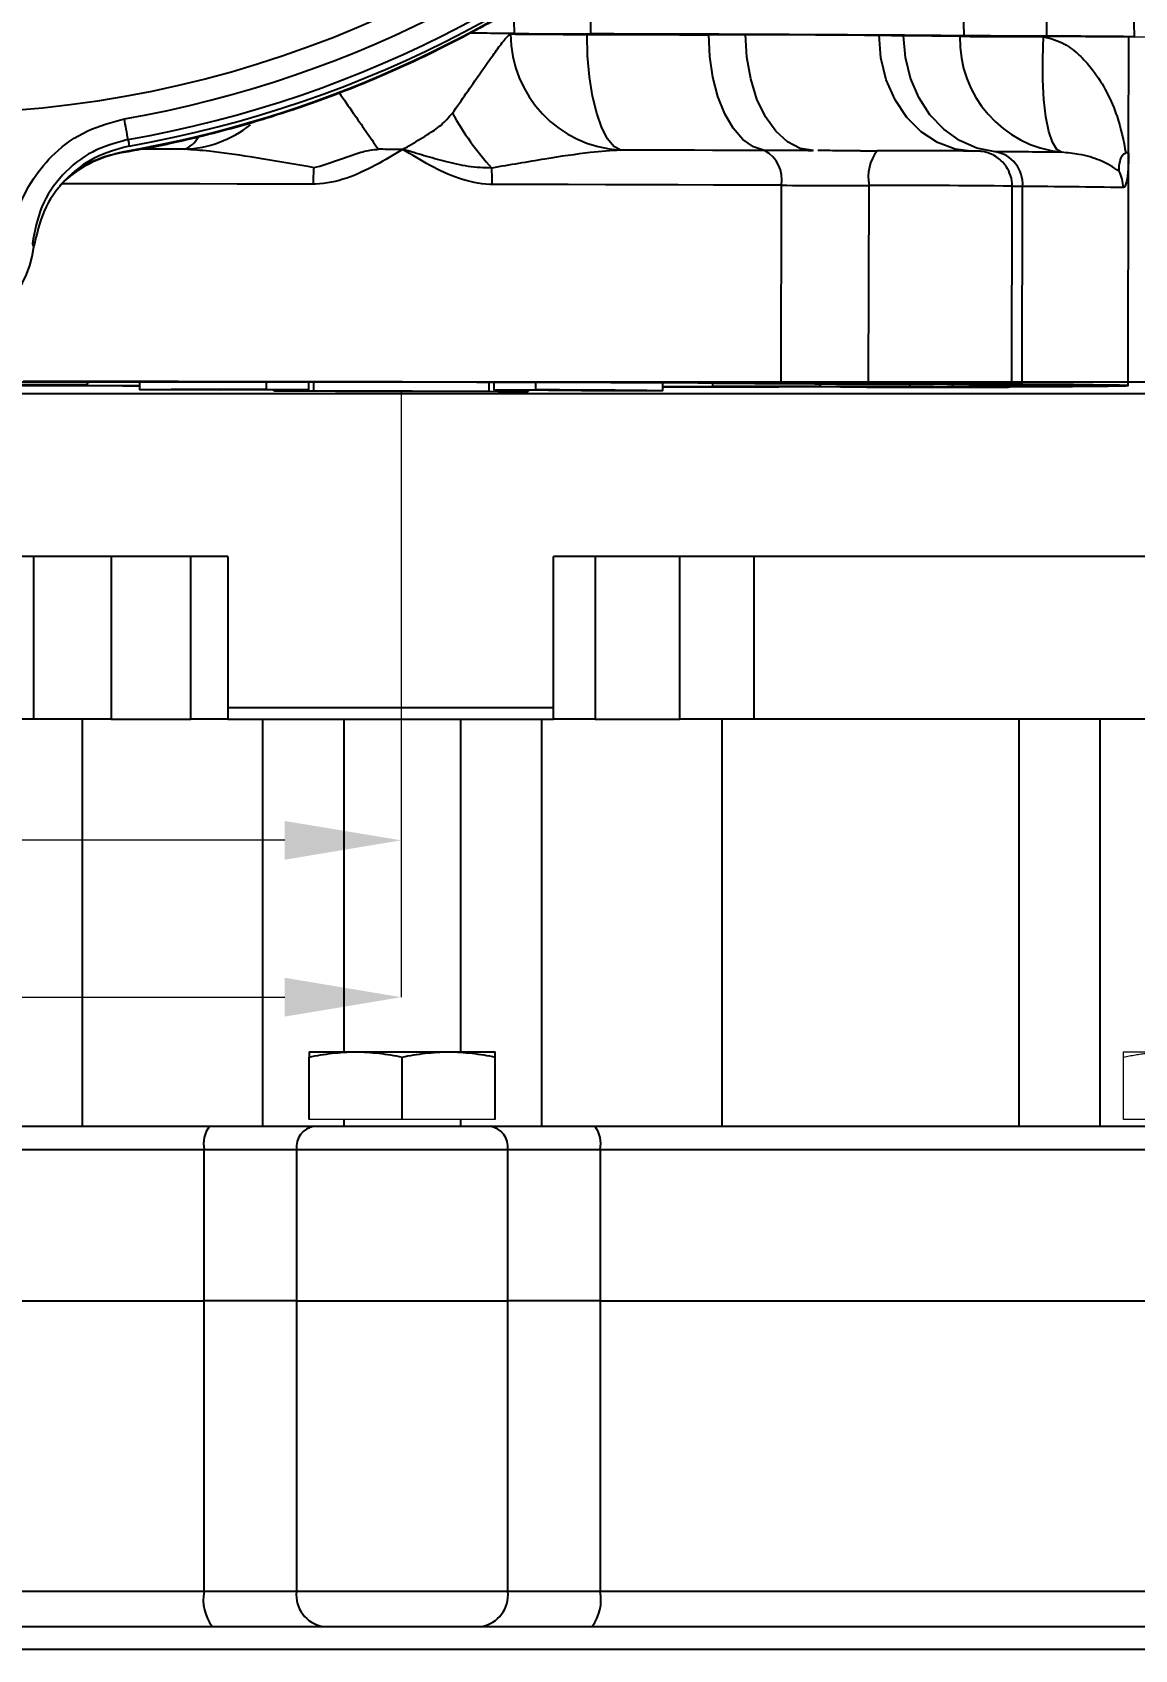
# Model space of a CAD drawing. Header units: millimetres. Extents: x 2104 to 4053, y 855 to 2233.
# Drawn here: x 2658.6 to 2753.4, y 1808.5 to 1947.5 of the extents above; entities that cross this region are included whole.
import ezdxf

# ---------------------------------------------------------------- set-up
doc = ezdxf.new("R2010")
doc.units = ezdxf.units.MM
doc.layers.add('标注', color=3, linetype='Continuous', lineweight=13)
doc.styles.add('SLDTEXTSTYLE1', font='txt.shx', dxfattribs={"width": 0.7, "bigfont": 'gbcbig.shx'})
doc.dimstyles.new('SLDDIMSTYLE12$0', dxfattribs={"dimtxt": 12, "dimasz": 10, "dimexe": 0, "dimexo": 0.0625, "dimgap": 0.875, "dimtad": 1, "dimdec": 1, "dimlfac": 1.8, "dimrnd": 1e-09, "dimzin": 12, "dimdsep": 46, "dimtxsty": 'SLDTEXTSTYLE1', "dimcen": 0.09, "dimdle": 8.16, "dimclrd": 3, "dimclre": 3, "dimadec": 0, "dimazin": 3, "dimtfac": 1, "dimtdec": 1, "dimtofl": 0, "dimtmove": 0, "dimatfit": 3, "dimfxl": 0, "dimfrac": 2, "dimtolj": 1, "dimlwd": 5, "dimlwe": 5, "dimarcsym": 0})

# ---------------------------------------------------------------- blocks, each defined once
blk = doc.blocks.new('*D58')
at = {"layer": 'Defpoints', "color": 0, "transparency": 16777216}
for p in [(2752.85, 1947.14), (2776.89, 1917.46), (2853.47, 1917.46)]:
    blk.add_point(p, dxfattribs=at)
at = {"layer": '标注', "color": 3, "lineweight": 5, "transparency": 16777216}
blk.add_line((2752.92, 1947.14), (2853.47, 1947.14), dxfattribs=at)
at = {"layer": '标注', "color": 3, "linetype": 'Continuous', "lineweight": 5, "transparency": 16777216}
for p, q in [((2853.47, 1937.14), (2853.47, 1927.46)), ((2776.95, 1917.46), (2853.47, 1917.46))]:
    blk.add_line(p, q, dxfattribs=at)
at = {"layer": '标注', "color": 3, "transparency": 16777216}
for points in [[(2851.8, 1937.14), (2855.14, 1937.14), (2853.47, 1947.14)], [(2851.8, 1927.46), (2855.14, 1927.46), (2853.47, 1917.46)]]:
    blk.add_solid(points, dxfattribs=at)
at = {"layer": '标注', "color": 0, "transparency": 16777216, "insert": (2847.6, 1932.3), "char_height": 10, "attachment_point": 5, "rotation": 90, "style": 'SLDTEXTSTYLE1'}
blk.add_mtext('\\A1;30', dxfattribs=at)
blk = doc.blocks.new('*D59')
at = {"layer": 'Defpoints', "color": 0, "transparency": 16777216}
for p in [(2449.16, 2012.18), (2690.3, 1916.69), (2690.3, 1864.56)]:
    blk.add_point(p, dxfattribs=at)
at = {"layer": '标注', "color": 3, "lineweight": 5, "transparency": 16777216}
blk.add_line((2449.16, 2012.12), (2449.16, 1864.56), dxfattribs=at)
at = {"layer": '标注', "color": 3, "linetype": 'Continuous', "lineweight": 5, "transparency": 16777216}
for p, q in [((2690.3, 1916.62), (2690.3, 1864.56)), ((2459.16, 1864.56), (2680.3, 1864.56))]:
    blk.add_line(p, q, dxfattribs=at)
at = {"layer": '标注', "color": 3, "transparency": 16777216}
for points in [[(2459.16, 1866.23), (2459.16, 1862.89), (2449.16, 1864.56)], [(2680.3, 1866.23), (2680.3, 1862.89), (2690.3, 1864.56)]]:
    blk.add_solid(points, dxfattribs=at)
at = {"layer": '标注', "color": 0, "transparency": 16777216, "insert": (2569.73, 1870.44), "char_height": 10, "attachment_point": 5, "style": 'SLDTEXTSTYLE1'}
blk.add_mtext('\\A1;245', dxfattribs=at)
blk = doc.blocks.new('*D74')
at = {"layer": 'Defpoints', "color": 0, "transparency": 16777216}
for p in [(2690.3, 1916.69), (2525.38, 1905.83), (2525.38, 1878.05)]:
    blk.add_point(p, dxfattribs=at)
at = {"layer": '标注', "color": 3, "lineweight": 5, "transparency": 16777216}
blk.add_line((2690.3, 1916.62), (2690.3, 1878.05), dxfattribs=at)
at = {"layer": '标注', "color": 3, "linetype": 'Continuous', "lineweight": 5, "transparency": 16777216}
for p, q in [((2525.38, 1905.76), (2525.38, 1878.05)), ((2680.3, 1878.05), (2535.38, 1878.05))]:
    blk.add_line(p, q, dxfattribs=at)
at = {"layer": '标注', "color": 3, "transparency": 16777216}
for points in [[(2535.38, 1879.71), (2535.38, 1876.38), (2525.38, 1878.05)], [(2680.3, 1879.71), (2680.3, 1876.38), (2690.3, 1878.05)]]:
    blk.add_solid(points, dxfattribs=at)
at = {"layer": '标注', "color": 0, "transparency": 16777216, "insert": (2607.84, 1883.92), "char_height": 10, "attachment_point": 5, "style": 'SLDTEXTSTYLE1'}
blk.add_mtext('\\A1;165', dxfattribs=at)

msp = doc.modelspace()

# ---------------------------------------------------------------- linework, layer by layer
at = {"color": 7, "linetype": 'Continuous', "lineweight": 25}
for p, q in [((2738.704, 1947.225), (2738.065, 1972.37)), ((2745.642, 1972.333), (2745.769, 1947.191)), ((2753.354, 1947.147), (2752.677, 1972.292)), ((2706.534, 1953.8), (2706.581, 1947.387)), ((2700.059, 1947.421), (2700.001, 1949.615)), ((2699.699, 1947.383), (2699.699, 1947.421)), ((2706.285, 1947.347), (2706.285, 1947.386)), ((2716.743, 1947.312), (2719.917, 1947.338)), ((2731.399, 1947.281), (2733.501, 1947.228)), ((2738.33, 1947.186), (2738.33, 1947.225)), ((2745.535, 1947.152), (2745.535, 1947.19)), ((2752.835, 1937.147), (2752.854, 1947.147)), ((2666.365, 1937.258), (2666.365, 1937.179)), ((2725.752, 1937.353), (2721.548, 1937.358)), ((2725.278, 1937.37), (2725.672, 1937.368)), ((2752.798, 1917.148), (2752.835, 1937.085)), ((2722.958, 1917.372), (2722.99, 1934.371)), ((2730.49, 1917.354), (2730.522, 1934.354)), ((2742.797, 1917.3), (2742.829, 1934.3)), ((2743.698, 1917.267), (2743.73, 1934.267)), ((2602.892, 1916.458), (2777.892, 1916.458)), ((2776.892, 1917.458), (2603.892, 1917.458)), ((2663.32, 1917.203), (2658.794, 1917.187)), ((2658.944, 1917.462), (2663.495, 1917.429)), ((2662.407, 1917.199), (2662.407, 1917.168)), ((2663.32, 1917.429), (2663.32, 1917.203)), ((2663.495, 1917.429), (2663.495, 1917.467)), ((2667.801, 1917.465), (2667.8, 1916.779)), ((2674.799, 1916.765), (2667.8, 1916.779)), ((2678.735, 1916.818), (2678.736, 1917.456)), ((2678.735, 1916.818), (2682.332, 1916.792)), ((2679.362, 1916.694), (2679.362, 1916.79)), ((2679.362, 1916.694), (2682.764, 1916.707)), ((2682.333, 1917.452), (2682.332, 1916.792)), ((2682.765, 1917.451), (2682.764, 1916.707)), ((2697.832, 1917.423), (2697.83, 1916.679)), ((2697.83, 1916.679), (2701.232, 1916.653)), ((2698.263, 1917.422), (2698.262, 1916.762)), ((2698.262, 1916.762), (2701.859, 1916.774)), ((2701.232, 1916.749), (2701.232, 1916.653)), ((2701.86, 1917.413), (2701.859, 1916.774)), ((2712.794, 1916.694), (2705.795, 1916.707)), ((2712.794, 1916.694), (2712.795, 1917.381)), ((2717.101, 1917.101), (2717.102, 1917.366)), ((2721.652, 1917.068), (2717.101, 1917.101)), ((2717.276, 1917.365), (2717.276, 1917.328)), ((2717.276, 1917.328), (2721.803, 1917.344)), ((2718.026, 1917.094), (2718.026, 1917.064)), ((2726.315, 1917.282), (2726.314, 1917.113)), ((2726.314, 1917.113), (2734.041, 1917.084)), ((2734.149, 1917.282), (2726.445, 1917.282)), ((2734.041, 1917.282), (2734.041, 1917.084)), ((2737.702, 1917.264), (2737.701, 1917.088)), ((2742.382, 1917.041), (2742.382, 1917.055)), ((2742.651, 1917.033), (2742.651, 1917.058)), ((2744.792, 1917.186), (2744.792, 1917.139)), ((2675.392, 1902.458), (2603.863, 1902.458)), ((2658.722, 1888.458), (2658.722, 1902.458)), ((2665.389, 1902.458), (2665.389, 1888.458)), ((2672.234, 1888.458), (2672.234, 1902.458)), ((2675.392, 1902.458), (2675.392, 1889.458)), ((2703.392, 1889.458), (2703.392, 1902.458)), ((2776.597, 1902.458), (2703.392, 1902.458)), ((2706.971, 1902.458), (2706.971, 1888.458)), ((2714.273, 1888.458), (2714.273, 1902.458)), ((2720.641, 1888.458), (2720.641, 1902.458)), ((2675.392, 1889.458), (2703.392, 1889.458)), ((2675.392, 1889.458), (2675.392, 1888.458)), ((2703.392, 1888.458), (2703.392, 1889.458)), ((2658.722, 1888.458), (2604.874, 1888.458)), ((2665.389, 1888.458), (2658.722, 1888.458)), ((2662.896, 1888.458), (2662.896, 1853.458)), ((2665.389, 1888.458), (2672.234, 1888.458)), ((2675.392, 1888.458), (2672.234, 1888.458)), ((2675.392, 1888.458), (2703.392, 1888.458)), ((2678.392, 1888.458), (2678.392, 1853.458)), ((2685.392, 1859.858), (2685.392, 1888.458)), ((2695.392, 1888.458), (2695.392, 1859.858)), ((2702.392, 1853.458), (2702.392, 1888.458)), ((2706.971, 1888.458), (2703.392, 1888.458)), ((2706.971, 1888.458), (2714.273, 1888.458)), ((2720.641, 1888.458), (2714.273, 1888.458)), ((2717.887, 1853.458), (2717.887, 1888.458)), ((2775.581, 1888.458), (2720.641, 1888.458)), ((2743.392, 1888.458), (2743.392, 1853.458)), ((2750.392, 1853.458), (2750.392, 1888.458)), ((2682.392, 1859.858), (2686.392, 1859.858)), ((2682.392, 1854.058), (2682.392, 1859.408)), ((2686.392, 1859.858), (2694.392, 1859.858)), ((2690.392, 1854.058), (2690.392, 1859.408)), ((2694.392, 1859.858), (2698.392, 1859.858)), ((2698.392, 1854.058), (2698.392, 1859.408)), ((2685.392, 1853.458), (2685.392, 1854.058)), ((2695.392, 1854.058), (2695.392, 1853.458)), ((2617.35, 1851.458), (2673.365, 1851.458)), ((2673.365, 1851.458), (2681.311, 1851.458)), ((2673.365, 1838.458), (2673.365, 1851.458)), ((2681.311, 1851.458), (2699.473, 1851.458)), ((2681.311, 1851.458), (2681.311, 1838.458)), ((2699.473, 1838.458), (2699.473, 1851.458)), ((2699.473, 1851.458), (2707.419, 1851.458)), ((2707.419, 1851.458), (2707.419, 1838.458)), ((2707.419, 1851.458), (2763.433, 1851.458)), ((2617.35, 1838.458), (2673.365, 1838.458)), ((2681.311, 1838.458), (2673.365, 1838.458)), ((2673.365, 1813.458), (2673.365, 1838.458)), ((2681.311, 1838.458), (2699.473, 1838.458)), ((2681.311, 1838.458), (2681.311, 1813.458)), ((2707.419, 1838.458), (2699.473, 1838.458)), ((2699.473, 1813.458), (2699.473, 1838.458)), ((2707.419, 1838.458), (2763.433, 1838.458)), ((2707.419, 1838.458), (2707.419, 1813.458)), ((2673.365, 1813.458), (2617.35, 1813.458)), ((2681.311, 1813.458), (2673.365, 1813.458)), ((2699.473, 1813.458), (2681.311, 1813.458)), ((2707.419, 1813.458), (2699.473, 1813.458)), ((2763.433, 1813.458), (2707.419, 1813.458)), ((2620.272, 1810.458), (2674.046, 1810.458)), ((2706.738, 1810.458), (2760.512, 1810.458)), ((2760.392, 1808.458), (2620.392, 1808.458))]:
    msp.add_line(p, q, dxfattribs=at)
at = {"color": 144, "linetype": 'Continuous', "lineweight": 18}
for p, q in [((2672.234, 1888.458), (2665.389, 1888.458)), ((2714.273, 1888.458), (2706.971, 1888.458)), ((2752.392, 1854.058), (2752.392, 1859.408)), ((2690.392, 1854.058), (2682.392, 1854.058)), ((2698.392, 1854.058), (2690.392, 1854.058)), ((2760.392, 1854.058), (2752.392, 1854.058))]:
    msp.add_line(p, q, dxfattribs=at)
at = {"color": 7, "linetype": 'Continuous', "lineweight": 25, "flags": 128}
for points in [[(2719.917, 1947.338), (2718.338, 1947.345), (2716.718, 1947.351), (2715.06, 1947.357), (2713.367, 1947.363), (2711.64, 1947.369), (2709.883, 1947.375), (2708.097, 1947.381), (2706.285, 1947.386)], [(2709.179, 1937.399), (2708.6, 1937.711), (2708.05, 1938.358), (2707.548, 1939.319), (2707.112, 1940.56), (2706.758, 1942.038), (2706.496, 1943.701), (2706.337, 1945.491), (2706.285, 1947.347)], [(2706.285, 1947.347), (2707.65, 1947.343), (2709, 1947.339), (2710.335, 1947.335), (2711.654, 1947.331), (2712.955, 1947.326), (2714.238, 1947.322), (2715.501, 1947.317), (2716.743, 1947.312)], [(2721.548, 1937.358), (2720.589, 1937.671), (2719.677, 1938.32), (2718.845, 1939.282), (2718.122, 1940.523), (2717.532, 1942.002), (2717.097, 1943.665), (2716.831, 1945.456), (2716.743, 1947.312)], [(2725.752, 1937.353), (2724.61, 1937.542), (2723.513, 1938.109), (2722.503, 1939.03), (2721.618, 1940.272), (2720.893, 1941.785), (2720.355, 1943.513), (2720.025, 1945.388), (2719.917, 1947.338)], [(2731.399, 1947.281), (2730.176, 1947.288), (2728.888, 1947.295), (2727.537, 1947.303), (2726.125, 1947.31), (2724.654, 1947.317), (2723.128, 1947.324), (2721.548, 1947.331), (2719.917, 1947.338)], [(2739.508, 1937.284), (2737.922, 1937.475), (2736.399, 1938.044), (2734.995, 1938.967), (2733.766, 1940.21), (2732.758, 1941.725), (2732.01, 1943.454), (2731.551, 1945.33), (2731.399, 1947.281)], [(2741.369, 1937.258), (2739.8, 1937.574), (2738.309, 1938.226), (2736.947, 1939.19), (2735.763, 1940.435), (2734.797, 1941.915), (2734.083, 1943.58), (2733.646, 1945.372), (2733.501, 1947.228)], [(2747.081, 1937.208), (2746.663, 1937.461), (2746.288, 1938.069), (2745.97, 1939.009), (2745.719, 1940.247), (2745.545, 1941.739), (2745.455, 1943.428), (2745.452, 1945.255), (2745.535, 1947.152)], [(2671.688, 1937.47), (2670.072, 1937.471), (2668.473, 1937.472), (2667.926, 1937.473)], [(2721.548, 1937.358), (2720.079, 1937.363), (2718.584, 1937.369), (2717.067, 1937.374), (2715.528, 1937.379), (2713.969, 1937.384), (2712.39, 1937.39), (2710.792, 1937.394), (2709.179, 1937.399)], [(2729.781, 1937.345), (2729.865, 1937.345), (2730.546, 1937.344), (2731.22, 1937.343)], [(2682.74, 1934.475), (2679.46, 1934.479), (2676.209, 1934.483), (2672.999, 1934.487), (2669.837, 1934.489), (2666.733, 1934.492), (2663.695, 1934.493), (2661.157, 1934.494)], [(2722.99, 1934.371), (2720.116, 1934.382), (2717.159, 1934.392), (2714.126, 1934.402), (2711.026, 1934.412), (2707.868, 1934.421), (2704.66, 1934.43), (2701.412, 1934.438), (2698.133, 1934.446)], [(2743.73, 1934.267), (2743.263, 1934.271), (2742.883, 1934.274), (2742.829, 1934.275)], [(2663.495, 1917.429), (2662.203, 1917.429), (2660.948, 1917.428), (2659.732, 1917.427), (2658.556, 1917.425), (2657.421, 1917.424), (2656.33, 1917.422), (2655.283, 1917.42), (2654.282, 1917.418)], [(2657.638, 1917.159), (2661.907, 1917.143), (2666.349, 1917.129), (2667.801, 1917.124)], [(2722.958, 1917.372), (2718.689, 1917.387), (2714.247, 1917.402), (2709.658, 1917.416), (2704.95, 1917.429), (2700.152, 1917.441), (2695.294, 1917.452), (2690.406, 1917.462), (2685.516, 1917.47), (2680.656, 1917.478), (2675.855, 1917.484), (2671.143, 1917.488), (2666.548, 1917.492), (2662.098, 1917.494), (2657.822, 1917.494)], [(2662.407, 1917.168), (2664.787, 1917.16), (2667.23, 1917.151), (2667.801, 1917.15)], [(2683.045, 1917.45), (2680.355, 1917.454), (2677.69, 1917.457), (2675.056, 1917.46), (2672.459, 1917.463), (2669.905, 1917.464), (2667.402, 1917.466), (2664.955, 1917.467), (2662.57, 1917.467)], [(2679.362, 1916.694), (2681.938, 1916.685), (2684.649, 1916.677), (2687.45, 1916.67), (2690.297, 1916.665), (2693.144, 1916.66), (2695.945, 1916.656), (2698.656, 1916.654), (2701.232, 1916.653)], [(2718.189, 1917.362), (2715.809, 1917.371), (2713.366, 1917.379), (2710.866, 1917.387), (2708.316, 1917.395), (2705.722, 1917.402), (2703.09, 1917.41), (2700.427, 1917.416), (2697.739, 1917.423)], [(2712.795, 1917.065), (2713.194, 1917.065), (2715.641, 1917.064), (2718.026, 1917.064)], [(2712.795, 1917.039), (2714.048, 1917.039), (2718.498, 1917.037), (2722.774, 1917.036)], [(2717.101, 1917.101), (2718.393, 1917.102), (2719.648, 1917.103), (2720.864, 1917.104), (2722.041, 1917.105), (2723.175, 1917.107), (2724.267, 1917.108), (2725.313, 1917.11), (2726.314, 1917.113)], [(2737.651, 1917.042), (2737.468, 1917.047), (2736.928, 1917.052), (2736.07, 1917.057), (2734.959, 1917.061), (2733.677, 1917.065), (2732.319, 1917.068), (2730.985, 1917.07), (2729.775, 1917.07), (2728.778, 1917.069), (2728.069, 1917.067), (2727.699, 1917.063), (2727.697, 1917.059), (2728.062, 1917.054), (2728.767, 1917.049), (2729.761, 1917.044), (2730.969, 1917.04), (2732.302, 1917.037), (2733.66, 1917.035), (2734.944, 1917.034), (2736.058, 1917.034), (2736.919, 1917.036), (2737.464, 1917.039), (2737.651, 1917.042)], [(2737.797, 1917.309), (2737.614, 1917.314), (2737.074, 1917.319), (2736.216, 1917.324), (2735.105, 1917.328), (2733.823, 1917.332), (2732.465, 1917.335), (2731.131, 1917.337), (2729.921, 1917.337), (2728.924, 1917.336), (2728.215, 1917.334), (2727.845, 1917.33), (2727.843, 1917.326), (2728.208, 1917.321), (2728.913, 1917.316), (2729.907, 1917.311), (2731.115, 1917.307), (2732.447, 1917.304), (2733.806, 1917.301), (2735.09, 1917.3), (2736.204, 1917.301), (2737.065, 1917.302), (2737.61, 1917.305), (2737.797, 1917.309)], [(2730.311, 1917.026), (2732.329, 1917.021), (2734.36, 1917.018), (2736.321, 1917.016), (2738.129, 1917.015), (2739.71, 1917.016), (2740.999, 1917.019), (2741.941, 1917.023), (2742.498, 1917.028), (2742.647, 1917.034), (2742.382, 1917.041)], [(2742.52, 1917.293), (2742.792, 1917.299), (2742.65, 1917.306), (2742.1, 1917.313), (2741.164, 1917.32), (2739.88, 1917.328), (2738.304, 1917.335), (2736.499, 1917.341), (2734.54, 1917.346), (2732.509, 1917.351), (2730.49, 1917.354)], [(2742.382, 1917.041), (2742.203, 1917.044), (2742.119, 1917.047), (2742.13, 1917.05), (2742.237, 1917.053), (2742.439, 1917.056), (2742.733, 1917.058), (2743.116, 1917.06), (2743.586, 1917.062)], [(2743.698, 1917.267), (2743.231, 1917.271), (2742.851, 1917.274), (2742.56, 1917.278), (2742.362, 1917.281), (2742.258, 1917.284), (2742.25, 1917.287), (2742.337, 1917.29), (2742.52, 1917.293)], [(2743.586, 1917.062), (2745.977, 1917.071), (2748.028, 1917.081), (2749.724, 1917.093), (2751.056, 1917.105), (2752.016, 1917.118), (2752.598, 1917.132), (2752.798, 1917.147), (2752.615, 1917.163), (2752.05, 1917.18), (2751.106, 1917.196), (2749.79, 1917.214), (2748.11, 1917.231), (2746.075, 1917.249), (2743.698, 1917.267)], [(2744.792, 1917.139), (2746.415, 1917.138), (2747.877, 1917.138), (2749.101, 1917.139), (2750.025, 1917.142), (2750.601, 1917.146), (2750.798, 1917.151), (2750.607, 1917.157), (2750.037, 1917.163), (2749.118, 1917.169), (2747.897, 1917.175), (2746.439, 1917.181), (2744.818, 1917.186)]]:
    msp.add_lwpolyline(points, dxfattribs=at)
at = {"color": 7, "linetype": 'Continuous', "lineweight": 25}
msp.add_circle((2649.796, 2035.183), 94.663, dxfattribs=at)
for centre, radius, start, end in [((2649.798, 2035.182), 96.559, 279.97048, 350.17569), ((2649.795, 2035.177), 98.356, 279.97048, 350.17569), ((2649.777, 2035.145), 98.896, 279.98751, 350.15867), ((2649.519, 2034.814), 99, 279.79751, 336.85186), ((2694.695, 1463.475), 483.972, 89.4076, 89.81392), ((2694.703, 1420.696), 526.753, 89.41742, 89.82957), ((2707.453, 2783.723), 836.338, 269.468817, 269.920028), ((2709.741, 1947.425), 10.042, 180.24385, 266.78987), ((2707.453, 2783.684), 836.338, 269.468817, 269.920028), ((2707.871, 2807.97), 860.585, 269.479846, 269.914094), ((2698.044, -2946.074), 4893.468, 89.52392, 89.900045), ((2723.148, 497.312), 1449.992, 89.400088, 89.673987), ((2725.836, 789.57), 1157.683, 89.381616, 89.620608), ((2748.121, 1946.947), 9.794, 178.60259, 263.90007), ((2747.268, 3066.402), 1119.214, 269.542429, 269.911266), ((2747.268, 3066.364), 1119.214, 269.542429, 269.911266), ((2745.826, 1371.89), 575.3, 89.300014, 90.028987), ((2441.693, 1900.133), 228.345, 9.62348, 10.07571), ((2717, 1953.025), 25.54, 209.19876, 222.24003), ((2671.282, 1947.201), 9.74, 272.38743, 308.50941), ((2668.067, 1927.325), 10, 99.79755, 135.77135), ((2670.8, 1939.654), 2.358, 292.10724, 330.54383), ((2720.203, 1934.867), 2.831, 349.90928, 61.62169), ((2734.256, 1935.058), 3.8, 143.03897, 190.68596), ((2730.181, 404.017), 1533.326, 89.687509, 89.961194), ((2740.893, 1934.455), 2.843, 356.20994, 80.3486), ((2732.302, 567.995), 1369.293, 89.381616, 89.620608), ((2704.874, 1934.467), 22.133, 176.32674, 179.97909), ((2676.6, 1934.52), 21.533, 359.80325, 3.55762), ((2749.35, 1934.179), 3.017, 359.88177, 27.76467), ((2733.715, 4855.593), 2921.241, 269.789638, 269.937378), ((2732.051, 875.576), 1058.778, 89.416743, 90.082746), ((2741.08, 1297.729), 636.544, 88.983948, 89.761482), ((2649.91, 1930.146), 8.89, 186.98978, 353.15629), ((2683.769, 6881.978), 4964.817, 269.658201, 269.764012), ((2665.992, 2980.966), 1063.803, 269.61231, 269.806913), ((2662.142, 842.348), 1075.119, 89.97721, 90.170432), ((2675.724, 1229.474), 687.35, 89.74896, 90.660502), ((2680.258, 1443.289), 473.508, 89.74896, 90.6605), ((2698.867, 6477.776), 4561.097, 269.797711, 269.98697), ((2688.033, 665.561), 1251.899, 89.555778, 90.228284), ((2698.557, 1443.237), 473.525, 89.12419, 90.03571), ((2702.288, 1229.399), 687.375, 89.124195, 90.035713), ((2696.827, -3047.447), 4964.817, 89.658201, 89.764012), ((2718.454, 2992.182), 1075.119, 269.97721, 270.170432), ((2714.604, 853.565), 1063.803, 89.61231, 89.806913), ((2722.485, -1009.063), 2926.099, 89.846751, 89.994326), ((2733.683, 4838.593), 2921.241, 269.789638, 269.937378), ((2734.511, 3024.213), 1107.13, 269.975638, 270.165082), ((2730.486, 821.585), 1095.703, 89.617711, 89.808482), ((2737.174, 2482.863), 565.775, 270.05342, 270.77156), ((2735.244, 1369.017), 548.252, 88.99949, 89.73326), ((2675.908, 1851.932), 2.587, 143.85476, 190.56369), ((2683.107, 1851.672), 1.809, 98.98174, 186.78498), ((2697.677, 1851.672), 1.809, 353.21502, 81.01826), ((2704.876, 1851.932), 2.587, 349.43631, 36.14524), ((2677.179, 1812.747), 3.88, 169.43631, 216.14524), ((2684.005, 1813.138), 2.713, 173.21502, 261.01826), ((2696.779, 1813.138), 2.713, 278.98174, 6.78498), ((2703.604, 1812.747), 3.88, 323.85476, 10.56369)]:
    msp.add_arc(centre, radius, start, end, dxfattribs=at)
for points, knots in [([(2713.299, 1959.003), (2712.372, 1958.238), (2710.291, 1956.523), (2706.689, 1953.849), (2702.238, 1950.856), (2696.858, 1947.686), (2690.491, 1944.49), (2684.127, 1941.884), (2678.262, 1939.934), (2673.396, 1938.607), (2669.25, 1937.666), (2666.717, 1937.239), (2665.694, 1937.066)], [0, 0, 0, 0, 0.06796443, 0.15248829, 0.25356992, 0.37120732, 0.50539818, 0.65613987, 0.7596863, 0.85474905, 0.94132762, 1, 1, 1, 1]), ([(2694.705, 1940.565), (2695.511, 1941.724), (2696.661, 1943.379), (2697.997, 1945.288), (2698.826, 1946.428), (2699.401, 1947.157), (2699.628, 1947.328), (2699.699, 1947.383)], [0, 0, 0, 0, 0.40558691, 0.57929012, 0.75243866, 0.92166486, 1, 1, 1, 1]), ([(2731.325, 1947.257), (2731.187, 1947.258), (2730.154, 1947.267), (2727.47, 1947.284), (2723.64, 1947.305), (2720.669, 1947.319), (2719.341, 1947.325)], [0, 0, 0, 0, 0.0523811, 0.3899114, 0.7274417, 1, 1, 1, 1]), ([(2745.535, 1947.152), (2746.166, 1946.981), (2746.857, 1946.794), (2747.897, 1946.162), (2748.768, 1945.466), (2749.955, 1944.101), (2751.02, 1942.367), (2752.035, 1939.974), (2752.393, 1938.204), (2752.606, 1937.154)], [0, 0, 0, 0, 0.1356034, 0.1486319, 0.2647764, 0.381318, 0.560218, 0.7394326, 1, 1, 1, 1]), ([(2745.769, 1947.191), (2746.816, 1947.188), (2748.91, 1947.182), (2751.38, 1947.17), (2752.97, 1947.158), (2753.58, 1947.146), (2753.089, 1947.141), (2752.854, 1947.138)], [0, 0, 0, 0, 0.2033628, 0.4067256, 0.6100884, 0.8134512, 1, 1, 1, 1]), ([(2684.97, 1942.345), (2685.374, 1941.761), (2686.464, 1940.183), (2687.621, 1938.516), (2688.35, 1937.465)], [0, 0, 0, 0, 0.36998336, 1, 1, 1, 1]), ([(2656.814, 1929.545), (2656.971, 1930.495), (2657.283, 1932.39), (2658.602, 1934.988), (2660.566, 1937.318), (2663.233, 1939.217), (2665.42, 1939.794), (2666.516, 1940.082)], [0, 0, 0, 0, 0.1872716, 0.3736538, 0.5608014, 0.7799695, 1, 1, 1, 1]), ([(2690.443, 1937.462), (2690.458, 1937.47), (2690.629, 1937.568), (2691.349, 1937.98), (2692.456, 1938.656), (2693.777, 1939.506), (2694.397, 1940.213), (2694.705, 1940.565)], [0, 0, 0, 0, 0.009396, 0.109199, 0.4585891, 0.7305589, 1, 1, 1, 1]), ([(2666.824, 1938.306), (2665.772, 1938.016), (2663.667, 1937.435), (2661.088, 1935.342), (2659.214, 1932.598), (2658.807, 1930.449), (2658.603, 1929.373)], [0, 0, 0, 0, 0.2497435, 0.4995348, 0.7496229, 1, 1, 1, 1]), ([(2666.929, 1937.748), (2665.897, 1937.465), (2663.836, 1936.901), (2661.294, 1934.88), (2659.416, 1932.228), (2658.964, 1930.134), (2658.738, 1929.086)], [0, 0, 0, 0, 0.2500466, 0.4994486, 0.7493959, 1, 1, 1, 1]), ([(2661.364, 1934.714), (2662.005, 1935.272), (2663.452, 1936.532), (2665.323, 1936.998), (2666.365, 1937.258)], [0, 0, 0, 0, 0.4427556, 1, 1, 1, 1]), ([(2666.824, 1938.306), (2666.845, 1938.202), (2666.881, 1938.016), (2666.914, 1937.83), (2666.929, 1937.748)], [0, 0, 0, 0, 0.56, 1, 1, 1, 1]), ([(2682.786, 1935.885), (2680.949, 1936.207), (2677.846, 1936.751), (2674.149, 1937.301), (2672.383, 1937.422), (2671.688, 1937.47)], [0, 0, 0, 0, 0.4681133, 0.790651, 1, 1, 1, 1]), ([(2690.443, 1937.462), (2690.438, 1937.459), (2689.662, 1936.987), (2688.116, 1936.047), (2685.654, 1934.897), (2683.789, 1934.484), (2682.812, 1934.475), (2682.74, 1934.475)], [0, 0, 0, 0, 0.0021499, 0.325508, 0.6475425, 0.974162, 1, 1, 1, 1]), ([(2682.786, 1935.885), (2682.793, 1935.886), (2683.49, 1936.055), (2684.842, 1936.524), (2686.587, 1937.169), (2687.773, 1937.453), (2688.282, 1937.463), (2688.35, 1937.465)], [0, 0, 0, 0, 0.0037472, 0.36801, 0.7321528, 0.9639093, 1, 1, 1, 1]), ([(2690.443, 1937.462), (2690.435, 1937.462), (2690.419, 1937.462), (2690.369, 1937.462), (2690.194, 1937.462), (2689.507, 1937.463), (2688.863, 1937.464), (2688.35, 1937.465)], [0, 0, 0, 0, 0.0114023, 0.0232867, 0.0708249, 0.2610176, 1, 1, 1, 1]), ([(2698.133, 1934.446), (2698.061, 1934.447), (2697.085, 1934.459), (2695.222, 1934.878), (2692.765, 1936.038), (2691.223, 1936.984), (2690.448, 1937.458), (2690.443, 1937.462)], [0, 0, 0, 0, 0.025838, 0.3524575, 0.674492, 0.9978501, 1, 1, 1, 1]), ([(2698.091, 1935.856), (2697.419, 1935.878), (2696.072, 1935.924), (2694.152, 1936.399), (2692.593, 1936.824), (2691.56, 1937.129), (2691.064, 1937.276), (2690.776, 1937.362), (2690.603, 1937.414), (2690.482, 1937.45), (2690.456, 1937.458), (2690.443, 1937.462)], [0, 0, 0, 0, 0.2577838, 0.516877, 0.7554746, 0.8751834, 0.9264637, 0.9520873, 0.9894716, 0.9950299, 1, 1, 1, 1]), ([(2709.179, 1937.399), (2708.32, 1937.338), (2706.285, 1937.194), (2702.541, 1936.622), (2699.625, 1936.12), (2698.091, 1935.856)], [0, 0, 0, 0, 0.25733958, 0.60935922, 1, 1, 1, 1]), ([(2729.781, 1937.345), (2729.241, 1937.346), (2728.031, 1937.348), (2726.786, 1937.35), (2726.121, 1937.352), (2726.111, 1937.352)], [0, 0, 0, 0, 0.4421109, 0.9921739, 1, 1, 1, 1]), ([(2742.802, 1934.287), (2742.811, 1934.365), (2742.853, 1934.752), (2742.656, 1935.396), (2742.277, 1936.094), (2741.803, 1936.594), (2741.317, 1936.93), (2740.861, 1937.134), (2740.48, 1937.241), (2740.203, 1937.284), (2740.057, 1937.298), (2739.981, 1937.302), (2739.91, 1937.306), (2739.808, 1937.309), (2739.601, 1937.312), (2739.198, 1937.316), (2738.723, 1937.319), (2738.529, 1937.321)], [0, 0, 0, 0, 0.0274926, 0.1351052, 0.2252748, 0.3036364, 0.3717976, 0.4297558, 0.4766357, 0.5103693, 0.5273601, 0.5409564, 0.5606251, 0.6026262, 0.7174992, 0.8844448, 1, 1, 1, 1]), ([(2752.02, 1935.584), (2751.525, 1935.911), (2750.688, 1936.464), (2748.882, 1937.027), (2747.589, 1937.157), (2747.081, 1937.208)], [0, 0, 0, 0, 0.4681133, 0.790651, 1, 1, 1, 1]), ([(2752.02, 1935.584), (2752.02, 1935.586), (2752.014, 1935.754), (2752.03, 1936.221), (2752.218, 1936.862), (2752.476, 1937.144), (2752.59, 1937.153), (2752.606, 1937.154)], [0, 0, 0, 0, 0.00374725, 0.36800998, 0.73215284, 0.9639093, 1, 1, 1, 1]), ([(2752.835, 1937.147), (2752.835, 1937.144), (2752.836, 1936.676), (2752.809, 1935.739), (2752.674, 1934.59), (2752.494, 1934.18), (2752.376, 1934.173), (2752.367, 1934.172)], [0, 0, 0, 0, 0.00215, 0.3233694, 0.6475398, 0.9741618, 1, 1, 1, 1]), ([(2752.835, 1937.147), (2752.835, 1937.147), (2752.835, 1937.147), (2752.835, 1937.148), (2752.834, 1937.148), (2752.812, 1937.15), (2752.697, 1937.153), (2752.606, 1937.154)], [0, 0, 0, 0, 0.0114023, 0.0232867, 0.0708249, 0.2610176, 1, 1, 1, 1]), ([(2658.738, 1929.086), (2658.713, 1929.14), (2658.669, 1929.237), (2658.623, 1929.332), (2658.603, 1929.373)], [0, 0, 0, 0, 0.56, 1, 1, 1, 1]), ([(2682.392, 1859.408), (2683.053, 1859.547), (2683.717, 1859.66), (2685.049, 1859.816), (2685.719, 1859.858), (2686.392, 1859.858)], [0, 0, 0, 0, 0.5, 0.5, 1, 1, 1, 1]), ([(2682.392, 1859.858), (2682.392, 1859.858), (2682.392, 1859.816), (2682.392, 1859.66), (2682.392, 1859.547), (2682.392, 1859.408)], [0, 0, 0, 0, 0.5, 0.5, 1, 1, 1, 1]), ([(2686.392, 1859.858), (2687.065, 1859.858), (2687.734, 1859.816), (2689.067, 1859.66), (2689.731, 1859.547), (2690.392, 1859.408)], [0, 0, 0, 0, 0.5, 0.5, 1, 1, 1, 1]), ([(2690.392, 1859.408), (2691.053, 1859.547), (2691.717, 1859.66), (2693.049, 1859.816), (2693.719, 1859.858), (2694.392, 1859.858)], [0, 0, 0, 0, 0.5, 0.5, 1, 1, 1, 1]), ([(2694.392, 1859.858), (2695.065, 1859.858), (2695.734, 1859.816), (2697.067, 1859.66), (2697.731, 1859.547), (2698.392, 1859.408)], [0, 0, 0, 0, 0.5, 0.5, 1, 1, 1, 1]), ([(2698.392, 1859.408), (2698.392, 1859.547), (2698.392, 1859.66), (2698.392, 1859.816), (2698.392, 1859.858), (2698.392, 1859.858)], [0, 0, 0, 0, 0.5, 0.5, 1, 1, 1, 1]), ([(2619.298, 1853.458), (2619.366, 1853.458), (2619.504, 1853.458), (2619.723, 1853.458), (2619.951, 1853.458), (2620.191, 1853.458), (2620.44, 1853.458), (2620.7, 1853.458), (2620.971, 1853.458), (2621.252, 1853.458), (2621.543, 1853.458), (2621.845, 1853.458), (2622.642, 1853.458), (2624.062, 1853.458), (2626.353, 1853.458), (2628.972, 1853.458), (2631.925, 1853.458), (2635.181, 1853.458), (2638.729, 1853.458), (2642.539, 1853.458), (2646.58, 1853.458), (2650.825, 1853.458), (2655.225, 1853.458), (2659.766, 1853.458), (2663.375, 1853.458), (2665.978, 1853.458), (2667.524, 1853.458), (2669.082, 1853.458), (2670.65, 1853.458), (2672.228, 1853.458), (2673.289, 1853.458), (2673.819, 1853.458)], [0, 0, 0, 0, 0.01099053, 0.02197379, 0.03295142, 0.04392506, 0.05489634, 0.06586691, 0.0768384, 0.08781247, 0.09879074, 0.10977487, 0.12076647, 0.18292088, 0.24508187, 0.3084864, 0.37189735, 0.435946, 0.50000088, 0.56404953, 0.62810441, 0.69150893, 0.75491988, 0.81707429, 0.87923528, 0.89937868, 0.91950223, 0.93961602, 0.95973017, 0.9798548, 1, 1, 1, 1]), ([(2673.819, 1853.458), (2673.942, 1853.458), (2674.188, 1853.458), (2674.555, 1853.458), (2674.919, 1853.458), (2675.281, 1853.458), (2675.64, 1853.458), (2675.997, 1853.458), (2676.65, 1853.458), (2677.583, 1853.458), (2678.762, 1853.458), (2679.887, 1853.458), (2680.769, 1853.458), (2681.439, 1853.458), (2681.92, 1853.458), (2682.384, 1853.458), (2682.678, 1853.458), (2682.824, 1853.458)], [0, 0, 0, 0, 0.0355348, 0.0710273, 0.1064952, 0.1419563, 0.1774283, 0.212929, 0.248476, 0.3742156, 0.5000052, 0.6257448, 0.7515345, 0.8136891, 0.8757548, 0.9378267, 1, 1, 1, 1]), ([(2682.824, 1853.458), (2682.891, 1853.458), (2683.025, 1853.458), (2683.233, 1853.458), (2683.448, 1853.458), (2683.669, 1853.458), (2683.896, 1853.458), (2684.129, 1853.458), (2684.574, 1853.458), (2685.26, 1853.458), (2686.222, 1853.458), (2687.234, 1853.458), (2688.615, 1853.458), (2690.392, 1853.458), (2692.169, 1853.458), (2693.55, 1853.458), (2694.561, 1853.458), (2695.524, 1853.458), (2696.272, 1853.458), (2696.832, 1853.458), (2697.228, 1853.458), (2697.606, 1853.458), (2697.842, 1853.458), (2697.959, 1853.458)], [0, 0, 0, 0, 0.0176984, 0.0353574, 0.0529932, 0.0706221, 0.0882604, 0.1059243, 0.1236301, 0.1868579, 0.2501163, 0.3133441, 0.3766025, 0.5000048, 0.6234071, 0.6866349, 0.7498933, 0.8131211, 0.8763795, 0.9073226, 0.9381822, 0.9690456, 1, 1, 1, 1]), ([(2697.959, 1853.458), (2698.043, 1853.458), (2698.21, 1853.458), (2698.468, 1853.458), (2698.731, 1853.458), (2699.001, 1853.458), (2699.277, 1853.458), (2699.558, 1853.458), (2700.089, 1853.458), (2700.897, 1853.458), (2702.021, 1853.458), (2703.2, 1853.458), (2704.22, 1853.458), (2705.053, 1853.458), (2705.682, 1853.458), (2706.319, 1853.458), (2706.749, 1853.458), (2706.965, 1853.458)], [0, 0, 0, 0, 0.0355348, 0.0710273, 0.1064952, 0.1419563, 0.1774283, 0.212929, 0.248476, 0.3742156, 0.5000052, 0.6257448, 0.7515345, 0.8136891, 0.8757548, 0.9378267, 1, 1, 1, 1]), ([(2706.965, 1853.458), (2707.254, 1853.458), (2707.833, 1853.458), (2708.698, 1853.458), (2709.56, 1853.458), (2710.418, 1853.458), (2711.274, 1853.458), (2712.126, 1853.458), (2712.975, 1853.458), (2713.821, 1853.458), (2714.664, 1853.458), (2715.503, 1853.458), (2717.637, 1853.458), (2721.017, 1853.458), (2725.558, 1853.458), (2729.958, 1853.458), (2734.204, 1853.458), (2738.244, 1853.458), (2742.054, 1853.458), (2745.603, 1853.458), (2748.859, 1853.458), (2751.812, 1853.458), (2754.431, 1853.458), (2756.722, 1853.458), (2758.238, 1853.458), (2759.195, 1853.458), (2759.724, 1853.458), (2760.219, 1853.458), (2760.678, 1853.458), (2761.104, 1853.458), (2761.358, 1853.458), (2761.486, 1853.458)], [0, 0, 0, 0, 0.0109905, 0.0219738, 0.0329514, 0.0439251, 0.0548963, 0.0658669, 0.0768384, 0.0878125, 0.0987907, 0.1097749, 0.1207665, 0.1829209, 0.2450819, 0.3084864, 0.3718973, 0.435946, 0.5000009, 0.5640495, 0.6281044, 0.6915089, 0.7549199, 0.8170743, 0.8792353, 0.8993787, 0.9195022, 0.939616, 0.9597302, 0.9798548, 1, 1, 1, 1]), ([(2683.581, 1810.458), (2685.291, 1810.458), (2687.777, 1810.458), (2693.007, 1810.458), (2695.493, 1810.458), (2697.203, 1810.458)], [0, 0, 0, 0, 0.5, 0.5, 1, 1, 1, 1])]:
    msp.add_open_spline(points, degree=3, knots=knots, dxfattribs=at)
for points in [[(2745.769, 1947.191), (2744.972, 1947.194), (2743.378, 1947.198), (2741.339, 1947.207), (2739.675, 1947.216), (2739.028, 1947.222), (2738.704, 1947.225)], [(2674.046, 1810.458), (2677.754, 1810.458), (2681.092, 1810.458), (2683.581, 1810.458)], [(2697.203, 1810.458), (2699.691, 1810.458), (2703.03, 1810.458), (2706.738, 1810.458)]]:
    msp.add_open_spline(points, degree=3, dxfattribs=at)
at = {"color": 144, "linetype": 'Continuous', "lineweight": 18}
for points, knots in [([(2752.392, 1859.408), (2752.565, 1859.443), (2752.906, 1859.513), (2753.413, 1859.602), (2753.906, 1859.678), (2754.456, 1859.75), (2755.064, 1859.809), (2755.731, 1859.85), (2756.172, 1859.856), (2756.392, 1859.858)], [0, 0, 0, 0, 0.130962, 0.2582817, 0.3820062, 0.5021869, 0.6706289, 0.8365044, 1, 1, 1, 1]), ([(2752.392, 1859.858), (2752.393, 1859.858), (2752.395, 1859.858), (2752.412, 1859.858), (2752.438, 1859.858), (2752.476, 1859.858), (2752.524, 1859.858), (2752.584, 1859.858), (2752.714, 1859.858), (2752.971, 1859.858), (2753.443, 1859.858), (2754.037, 1859.858), (2754.623, 1859.858), (2755.134, 1859.858), (2755.533, 1859.858), (2755.951, 1859.858), (2756.245, 1859.858), (2756.392, 1859.858)], [0, 0, 0, 0, 0.0352165, 0.0703165, 0.1053474, 0.1403569, 0.1753928, 0.2105026, 0.2457338, 0.3728435, 0.5000139, 0.6271236, 0.7542941, 0.8158371, 0.877132, 0.9384344, 1, 1, 1, 1]), ([(2752.392, 1859.408), (2752.392, 1859.443), (2752.392, 1859.511), (2752.392, 1859.601), (2752.392, 1859.677), (2752.392, 1859.749), (2752.392, 1859.809), (2752.392, 1859.851), (2752.392, 1859.856), (2752.392, 1859.858)], [0, 0, 0, 0, 0.1289449, 0.2551399, 0.3792541, 0.5020481, 0.6696519, 0.8346295, 1, 1, 1, 1])]:
    msp.add_open_spline(points, degree=3, knots=knots, dxfattribs=at)

# ---------------------------------------------------------------- dimensions: what is measured, and where the dimension line sits
at = {"layer": '标注'}
dim = msp.add_linear_dim(base=(2690.297, 1864.56), p1=(2449.159, 2012.182), p2=(2690.297, 1916.686), text='245', dimstyle='SLDDIMSTYLE12$0', override={"dimtxt": 10, "dimtdec": 3, "dimtzin": 0}, dxfattribs=at)
dim.commit()
dim.dimension.update_dxf_attribs({"geometry": '*D59', "text_midpoint": (2569.728, 1864.56), "dimtype": 160})
dim = msp.add_linear_dim(base=(2853.471, 1917.458), p1=(2752.854, 1947.138), p2=(2776.892, 1917.458), angle=90, text='30', dimstyle='SLDDIMSTYLE12$0', override={"dimtxt": 10, "dimtdec": 3, "dimtzin": 0}, dxfattribs=at)
dim.commit()
dim.dimension.update_dxf_attribs({"geometry": '*D58', "text_midpoint": (2847.596, 1932.298)})
dim = msp.add_linear_dim(base=(2525.378, 1878.047), p1=(2690.297, 1916.686), p2=(2525.378, 1905.826), text='165', dimstyle='SLDDIMSTYLE12$0', override={"dimtxt": 10, "dimtdec": 3, "dimtzin": 0}, dxfattribs=at)
dim.commit()
dim.dimension.update_dxf_attribs({"geometry": '*D74', "text_midpoint": (2607.838, 1883.922)})

doc.saveas('drawing.dxf')
